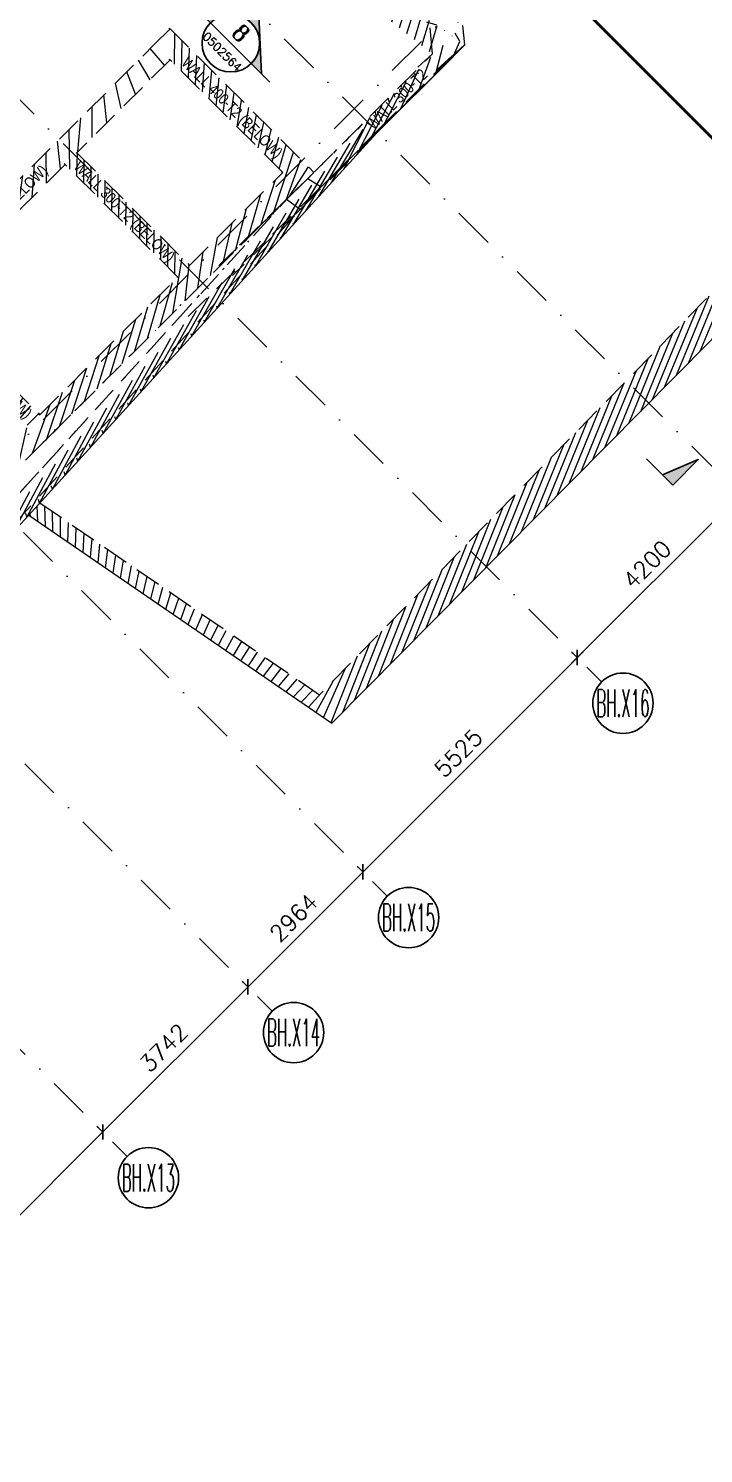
# Model space of a CAD drawing. Extents: x 660761725 to 1323371458, y 2734871439 to 5470067957.
# Drawn here: x 662233684 to 662245985, y 2735048931 to 2735074902 of the extents above; entities that cross this region are included whole.
import ezdxf
from ezdxf.enums import TextEntityAlignment as Align

# ---------------------------------------------------------------- set-up
doc = ezdxf.new("R2010")
doc.units = 0
for name, pattern in [('AXES', [1.95, 1.2, -0.25, 0.25, -0.25]), ('CENTER2', [28.575000000000003, 19.05, -3.175, 3.175, -3.175]), ('Hidden', [714.375, 476.25, -238.125]), ('sbp_axis_short', [10, 5, -2.5, 0, -2.5])]:
    doc.linetypes.add(name, pattern=pattern)
doc.layers.add('A-DETL', color=5, linetype='Continuous', lineweight=9, true_color=0x0000ff)
for name, color, linetype, lineweight in [('A-FLOR-PATT', 7, 'Continuous', 15), ('A-ROOF', 7, 'Continuous', 15), ('A-WALL', 7, 'Continuous', 15), ('A-WALL-IDEN', 7, 'Continuous', 9), ('S-GRID', 7, 'Continuous', 9), ('S-GRID-IDEN', 7, 'Continuous', 13), ('S-MATCH LNE', 5, 'CENTER2', 40)]:
    doc.layers.add(name, color=color, linetype=linetype, lineweight=lineweight)
for name, color, linetype in [('S-AXIS', 20, 'AXES'), ('S-DIMO', 100, 'Continuous'), ('S-SCEL-INDT', 222, 'Continuous'), ('S-TXT', 3, 'Continuous')]:
    doc.layers.add(name, color=color, linetype=linetype)
doc.styles.add('Arial Narrow_1', font='ARIALN.TTF', dxfattribs={"height": 199.9999999999998})
doc.styles.add('ROMANS', font='romans.shx')
doc.styles.add('ROMANT', font='romant')
doc.dimstyles.new('S-DIMO-100', dxfattribs={"dimscale": 100, "dimtxt": 3, "dimasz": 2, "dimexe": 1.5, "dimexo": 1.5, "dimgap": 1.5, "dimtad": 1, "dimdec": 0, "dimzin": 12, "dimdsep": 46, "dimtxsty": 'ROMANS', "dimblk": 'ARCHTICK', "dimcen": 0.09, "dimdle": 1.5, "dimclrd": 8, "dimclre": 8, "dimclrt": 4, "dimadec": 0, "dimazin": 3, "dimtfac": 1, "dimtdec": 0, "dimtix": 1, "dimtmove": 1, "dimatfit": 3, "dimfxl": 1, "dimtolj": 1, "dimtzin": 0, "dimarcsym": 0})
pattern_1 = [(74.99999999999999, (0, 0), (-153.3407249233896, 41.08752341002518), [])]

# ---------------------------------------------------------------- blocks, each defined once
blk = doc.blocks.new('_ARCHTICK')
at = {"color": 0, "linetype": 'ByBlock', "const_width": 0.15}
blk.add_lwpolyline([(-0.5, -0.5), (0.5, 0.5)], dxfattribs=at)
blk = doc.blocks.new('*D122')
at = {"layer": 'S-DIMO', "color": 8, "lineweight": -2, "transparency": 16777216}
for p, q in [((662693969.4893334, 2734562818.688209), (662690787.5082815, 2734559636.70823)), ((662693857.3567817, 2734562718.688727), (662693757.3572989, 2734562818.688244)), ((662690887.5083007, 2734559748.840247), (662690787.5083172, 2734559848.840264))]:
    blk.add_line(p, q, dxfattribs=at)
at = {"layer": 'S-DIMO', "color": 8, "lineweight": -2, "transparency": 16777216, "xscale": 200, "yscale": 200, "zscale": 200}
for p, rotation in [((662693863.4232981, 2734562712.622209), 44.99999034024764), ((662690893.5743165, 2734559742.774229), 224.9999903402476)]:
    blk.add_blockref('_ARCHTICK', p, dxfattribs=dict(at, rotation=rotation))
at = {"layer": 'S-DIMO', "color": 4, "transparency": 16777216, "insert": (662692166.3668088, 2734561439.830289), "char_height": 300, "width": 199.5440968434552, "attachment_point": 5, "rotation": 44.999990340247656, "style": 'ROMANS'}
blk.add_mtext('\\A1;4200', dxfattribs=at)
blk = doc.blocks.new('*D123')
at = {"layer": 'S-DIMO', "color": 8, "lineweight": -2, "transparency": 16777216}
for p, q in [((662690999.6410098, 2734559848.83957), (662686880.7433155, 2734555729.943264)), ((662690887.5083007, 2734559748.840247), (662690787.5089755, 2734559848.839605)), ((662686980.7433349, 2734555842.075281), (662686880.7433512, 2734555942.075298))]:
    blk.add_line(p, q, dxfattribs=at)
at = {"layer": 'S-DIMO', "color": 8, "lineweight": -2, "transparency": 16777216, "xscale": 200, "yscale": 200, "zscale": 200}
for p, rotation in [((662690893.5749748, 2734559742.773571), 44.99999034024764), ((662686986.8093505, 2734555836.009264), 224.9999903402476)]:
    blk.add_blockref('_ARCHTICK', p, dxfattribs=dict(at, rotation=rotation))
at = {"layer": 'S-DIMO', "color": 4, "transparency": 16777216, "insert": (662688728.0601642, 2734558001.523488), "char_height": 300, "width": 199.5440968434552, "attachment_point": 5, "rotation": 44.999990340247656, "style": 'ROMANS'}
blk.add_mtext('\\A1;5525', dxfattribs=at)
blk = doc.blocks.new('*D124')
at = {"layer": 'S-DIMO', "color": 8, "lineweight": -2, "transparency": 16777216}
for p, q in [((662687092.8757389, 2734555942.074909), (662684784.9072917, 2734553634.107241)), ((662686980.7433349, 2734555842.075281), (662686880.7437046, 2734555942.074945)), ((662684885.3474623, 2734553745.799106), (662684784.9073274, 2734553846.239275))]:
    blk.add_line(p, q, dxfattribs=at)
at = {"layer": 'S-DIMO', "color": 8, "lineweight": -2, "transparency": 16777216, "xscale": 200, "yscale": 200, "zscale": 200}
for p, rotation in [((662686986.8097038, 2734555836.00891), 44.99999034024764), ((662684890.9733267, 2734553740.17324), 224.9999903402476)]:
    blk.add_blockref('_ARCHTICK', p, dxfattribs=dict(at, rotation=rotation))
at = {"layer": 'S-DIMO', "color": 4, "transparency": 16777216, "insert": (662685726.7595167, 2734555000.223145), "char_height": 300, "width": 199.5440968434552, "attachment_point": 5, "rotation": 44.999990340247656, "style": 'ROMANS'}
blk.add_mtext('\\A1;2964', dxfattribs=at)
blk = doc.blocks.new('*D125')
at = {"layer": 'S-DIMO', "color": 8, "lineweight": -2, "transparency": 16777216}
for p, q in [((662684997.0398092, 2734553846.238792), (662682139.2364061, 2734550988.436352)), ((662684885.3474623, 2734553745.799106), (662684784.9077749, 2734553846.238827)), ((662682239.2364242, 2734551100.56837), (662682139.2364419, 2734551200.568387))]:
    blk.add_line(p, q, dxfattribs=at)
at = {"layer": 'S-DIMO', "color": 8, "lineweight": -2, "transparency": 16777216, "xscale": 200, "yscale": 200, "zscale": 200}
for p, rotation in [((662684890.9737742, 2734553740.172792), 44.99999034024764), ((662682245.3024411, 2734551094.502351), 224.9999903402476)]:
    blk.add_blockref('_ARCHTICK', p, dxfattribs=dict(at, rotation=rotation))
at = {"layer": 'S-DIMO', "color": 4, "transparency": 16777216, "insert": (662683356.0061091, 2734552629.469642), "char_height": 300, "width": 199.5440968434552, "attachment_point": 5, "rotation": 44.999990340247656, "style": 'ROMANS'}
blk.add_mtext('\\A1;3742', dxfattribs=at)
blk = doc.blocks.new('*D126')
at = {"layer": 'S-DIMO', "color": 8, "lineweight": -2, "transparency": 16777216}
for p, q in [((662682351.3690652, 2734551200.567761), (662678642.5908796, 2734547491.790826)), ((662682239.2364242, 2734551100.56837), (662682139.2370309, 2734551200.567798)), ((662678742.590898, 2734547603.922844), (662678642.5909153, 2734547703.922861))]:
    blk.add_line(p, q, dxfattribs=at)
at = {"layer": 'S-DIMO', "color": 8, "lineweight": -2, "transparency": 16777216, "xscale": 200, "yscale": 200, "zscale": 200}
for p, rotation in [((662682245.3030301, 2734551094.501762), 44.99999034024764), ((662678748.6569146, 2734547597.856826), 224.9999903402476)]:
    blk.add_blockref('_ARCHTICK', p, dxfattribs=dict(at, rotation=rotation))
at = {"layer": 'S-DIMO', "color": 4, "transparency": 16777216, "insert": (662680284.8479737, 2734549558.311364), "char_height": 300, "width": 199.5440968434552, "attachment_point": 5, "rotation": 44.999990340247656, "style": 'ROMANS'}
blk.add_mtext('\\A1;4945', dxfattribs=at)
blk = doc.blocks.new('*U1142')
at = {"layer": 'S-AXIS', "color": 3, "linetype": 'Continuous'}
blk.add_circle((0, 5.5), 5.5, dxfattribs=at)
at = {"layer": 'S-AXIS', "color": 3, "linetype": 'Continuous', "ltscale": 0.5, "style": 'ROMANT', "width": 0.4, "flags": 8}
blk.add_attdef('A', text='', height=5, dxfattribs=at).set_placement((0, 5.5), align=Align.MIDDLE_CENTER)
blk = doc.blocks.new('*U1143')
at = {"layer": 'S-SCEL-INDT'}
h = blk.add_hatch(color=256, dxfattribs=at)
edge = h.paths.add_edge_path()
edge.add_line((7.000001906104444, 2.263283386128023e-05), (10.50000190576247, 3.394924715394154e-05))
edge.add_line((10.50000190576247, 3.394924715394154e-05), (-2.921335544670001e-05, 9.624999999075953))
edge.add_line((-2.921335544670001e-05, 9.624999999075953), (-10.49999809220753, -3.394923260202631e-05))
edge.add_line((-10.49999809220753, -3.394923260202631e-05), (-6.999998092549504, -2.263281203340739e-05))
edge.add_arc((1.90677747013979e-06, 1.091277068709939e-11), 6.999999999363562, 0.00018525217620890544, 180.0001852521762, ccw=False)
at = {"layer": 'S-SCEL-INDT', "color": 2, "linetype": 'Continuous'}
blk.add_line((-6.999999999228748, 4.272327350918204e-05), (6.999999999228748, -4.272327350918204e-05), dxfattribs=at)
at = {"layer": 'S-SCEL-INDT'}
blk.add_line((13.40845287412958, 4.901550710201263e-05), (7.000001906104444, 2.263283386128023e-05), dxfattribs=at)
blk.add_lwpolyline([(7.000001906104444, 2.263283386128023e-05), (10.50000190576247, 3.394924715394154e-05), (-2.921335544670001e-05, 9.624999999075953), (-10.49999809220753, -3.394923260202631e-05), (-6.999998092549504, -2.263281203340739e-05, -0.9999999999999999)], format="xyb", close=True, dxfattribs=at)
for centre, radius in [((0, 0), 6.999999999370188), ((0, -1.906788384076208e-06), 6.99999999936)]:
    blk.add_circle(centre, radius, dxfattribs=at)
at = {"layer": 'S-SCEL-INDT', "linetype": 'Continuous', "style": 'ROMANT', "flags": 8}
for rotation, p in [(359.9998251523294, (-9.533905540592968e-07, 3.499999999687137)), (0.0001748476705820678, (9.533905540592968e-07, 3.499943417606119))]:
    blk.add_attdef('01', text='', height=4, rotation=rotation, dxfattribs=at).set_placement(p, align=Align.MIDDLE_CENTER)
at = {"layer": 'S-SCEL-INDT', "color": 3, "linetype": 'Continuous', "style": 'ROMANS', "flags": 8}
for rotation, p in [(359.9998251523294, (0, -2.974065839854546)), (0.0001748476705820678, (0, -2.97412474701559))]:
    blk.add_attdef('-', text='', height=2, rotation=rotation, dxfattribs=at).set_placement(p, align=Align.MIDDLE_CENTER)
blk = doc.blocks.new('*U1141')
at = {"layer": 'S-SCEL-INDT'}
blk.add_line((-1.598034076772778e-05, -9.017526509425661), (-4.236298395894313e-05, 0), dxfattribs=at)
blk.add_lwpolyline([(-1.598034251388655e-05, -9.017526509426535), (-2.729673832266011e-05, -5.517526509764139), (8.74998401881464, -9.017498218424205), (-1.598034251388655e-05, -9.017526509426535)], dxfattribs=at)
blk.add_solid([(8.749984018815223, -9.017498218424496), (-1.598034076772778e-05, -9.017526509423043), (4.374978361036412, -7.267512364094754), (-2.729674239717861e-05, -5.517526509763265)], dxfattribs=at)
blk = doc.blocks.new('I am… Limitless.')
at = {"layer": 'S-SCEL-INDT', "xscale": 75.00000000000088, "yscale": 75.00000000000088, "zscale": 75.00000000000088, "rotation": 45.05050549450826}
blk.add_blockref('*U1141', (662404945.193927, 2734563363.562346), dxfattribs=at)
at = {"layer": 'S-TXT', "color": 134}
ref = blk.add_blockref('*U1143', (662397370.128556, 2734570939.46886), dxfattribs=dict(at, xscale=75.00000000000004, yscale=75.00000000000004, zscale=75.00000000000004, rotation=314.9998012006552))
ref.add_attrib('-', '0502564', dxfattribs={"layer": 'S-SCEL-INDT', "color": 3, "linetype": 'Continuous', "height": 150, "rotation": 314.9999734367988, "style": 'ROMANS'}).set_placement((662397212.4012254, 2734570781.742625), align=Align.MIDDLE_CENTER)
ref.add_attrib('01', '8', dxfattribs={"layer": 'S-SCEL-INDT', "linetype": 'Continuous', "height": 300.0000000000001, "rotation": 314.9999734367988, "style": 'ROMANT'}).set_placement((662397555.74178, 2734571125.080695), align=Align.MIDDLE_CENTER)
blk = doc.blocks.new('I am… Atomic.')
at = {"layer": 'A-FLOR-PATT', "transparency": 33554600}
h = blk.add_hatch(dxfattribs=at)
h.set_pattern_fill('ANSI31', color=8, scale=50, angle=30, style=0)
h.set_pattern_definition(pattern_1)
edge = h.paths.add_edge_path()
edge.add_line((662389967.6433319, 2734579123.010657), (662390007.8012236, 2734579503.468677))
edge.add_line((662390178.8400514, 2734578972.951882), (662393574.2351673, 2734576558.543434))
edge.add_line((662390389.9110394, 2734578822.862847), (662389967.7690635, 2734579123.040917))
edge.add_line((662401600.1085552, 2734571260.373601), (662390007.8012234, 2734579503.468677))
edge.add_line((662401045.2346829, 2734570742.112331), (662400996.5411683, 2734571280.666277))
edge.add_line((662400996.5411683, 2734571280.666277), (662391834.41239, 2734577795.702194))
edge.add_line((662401631.7932035, 2734570909.939), (662401600.1085552, 2734571260.373601))
edge.add_line((662398386.0115408, 2734568087.393885), (662401045.2346829, 2734570742.112331))
edge.add_line((662378065.801715, 2734545768.423274), (662383150.2610395, 2734551353.010825))
edge.add_line((662383150.2610395, 2734551353.010825), (662388234.7203641, 2734556937.598375))
edge.add_line((662388234.7203641, 2734556937.598375), (662393319.1796887, 2734562522.185926))
edge.add_line((662393319.1796887, 2734562522.185926), (662398403.6390133, 2734568106.773477))
edge.add_line((662377177.0145457, 2734544792.211362), (662378389.7704264, 2734546124.258873))
edge.add_line((662345219.5168241, 2734509691.243385), (662350637.7770958, 2734515642.46591))
edge.add_line((662350637.7770958, 2734515642.46591), (662356056.0373675, 2734521593.688435))
edge.add_line((662356056.0373675, 2734521593.688435), (662361474.2976393, 2734527544.91096))
edge.add_line((662361474.2976393, 2734527544.91096), (662366892.5579109, 2734533496.133485))
edge.add_line((662366892.5579109, 2734533496.133485), (662372310.8181826, 2734539447.35601))
edge.add_line((662372310.8181826, 2734539447.35601), (662377729.0784543, 2734545398.578536))
edge.add_line((662345267.5598451, 2734509156.384884), (662400082.3408674, 2734569362.972085))
edge.add_line((662401418.6805061, 2734570690.601139), (662400941.3227103, 2734570214.051982))
edge.add_line((662400082.3408674, 2734569362.972085), (662401631.7932035, 2734570909.939))
h = blk.add_hatch(dxfattribs=at)
h.set_pattern_fill('ANSI31', color=8, scale=50, angle=30, style=0)
h.set_pattern_definition(pattern_1)
h.paths.add_polyline_path([(662390598.7475477, 2734578465.579719), (662388715.9077953, 2734576585.929477), (662393033.5280749, 2734572268.306242), (662394916.3678274, 2734574147.956483)], flags=16)
h.paths.add_polyline_path([(662390839.3164489, 2734573896.731206), (662388432.7739979, 2734576303.275305), (662387325.0130155, 2734575197.390858), (662389731.5554665, 2734572790.846759)], flags=16)
h.paths.add_polyline_path([(662390368.5953544, 2734572861.041639), (662386723.2477131, 2734569221.869177), (662388351.2029004, 2734567593.912876), (662391996.5505418, 2734571233.085337)], flags=16)
edge = h.paths.add_edge_path()
edge.add_line((662387041.8903742, 2734575480.513693), (662390592.252198, 2734579033.96361))
edge.add_line((662390595.7468959, 2734579030.091289), (662391834.41239, 2734577795.702194))
edge.add_line((662387041.8903742, 2734575480.513693), (662386758.7565768, 2734575197.859521))
edge.add_line((662389448.4216691, 2734572508.192587), (662386758.7565768, 2734575197.859521))
edge.add_line((662388351.1917443, 2734567028.135869), (662386156.9912745, 2734569222.337841))
edge.add_line((662386156.9912745, 2734569222.337841), (662386440.1250719, 2734569504.992013))
edge.add_line((662386440.1250719, 2734569504.992013), (662389448.4216691, 2734572508.192587))
edge.add_line((662395199.4904686, 2734573864.833648), (662388634.3255417, 2734567310.790041))
edge.add_line((662388351.1917443, 2734567028.135869), (662388634.3255417, 2734567310.790041))
edge.add_line((662390580.9457026, 2734573073.032268), (662392208.9008899, 2734571445.075966))
edge.add_line((662392208.9008899, 2734571445.075966), (662392750.3942775, 2734571985.65207))
edge.add_line((662395199.4904686, 2734573864.833648), (662395482.624266, 2734574147.48782))
edge.add_line((662391834.41239, 2734577795.702194), (662395482.624266, 2734574147.48782))
edge.add_line((662392750.3942775, 2734571985.65207), (662391122.4390903, 2734573613.608371))
h = blk.add_hatch(dxfattribs=at)
h.set_pattern_fill('ANSI31', color=8, scale=50, angle=30, style=0)
h.set_pattern_definition(pattern_1)
h.paths.add_polyline_path([(662379129.8428366, 2734572854.771638), (662378841.1105785, 2734572643.884321), (662379625.867961, 2734571935.721013), (662379914.8579589, 2734572146.375746)])
h.paths.add_polyline_path([(662407967.0689715, 2734567385.984937), (662407536.2223183, 2734567816.83159), (662398987.1276885, 2734559064.274018), (662393889.4056096, 2734562560.874372), (662393685.5193458, 2734562336.933021), (662399210.0475222, 2734558547.58027)])
h = blk.add_hatch(dxfattribs=at)
h.set_pattern_fill('ANSI31', color=8, scale=50, angle=30, style=0)
h.set_pattern_definition(pattern_1)
h.paths.add_polyline_path([(662391838.9616344, 2734566220.785015), (662393891.6007832, 2734564168.144461), (662396404.4132351, 2734566676.700235), (662394351.7740862, 2734568729.340789)], flags=16)
h.paths.add_polyline_path([(662394564.1244342, 2734568941.331419), (662396616.7635832, 2734566888.690864), (662398315.5663675, 2734568584.615895), (662396262.9272186, 2734570637.256449)], flags=16)
edge = h.paths.add_edge_path()
edge.add_line((662390201.7467188, 2734565152.109394), (662395979.8045774, 2734570920.379284))
edge.add_line((662390201.7467188, 2734565152.109394), (662390484.86936, 2734564868.986558))
edge.add_line((662391626.6112863, 2734566008.794386), (662390484.86936, 2734564868.986558))
edge.add_line((662393679.2504352, 2734563956.153832), (662391626.6112863, 2734566008.794386))
edge.add_line((662392820.6423062, 2734563099.000176), (662393679.2504352, 2734563956.153832))
edge.add_line((662392820.6423062, 2734563099.000176), (662393103.7649475, 2734562815.877341))
edge.add_line((662393962.3730764, 2734563673.030997), (662393103.7649475, 2734562815.877341))
edge.add_line((662398403.6390133, 2734568106.773477), (662394174.7234246, 2734563885.021626))
edge.add_line((662394175.6151698, 2734563884.12988), (662393963.2648216, 2734563672.139251))
edge.add_line((662398596.61022, 2734568301.791482), (662398773.3078362, 2734568474.034104))
edge.add_line((662398882.7145513, 2734568583.255486), (662398773.3078362, 2734568474.034104))
edge.add_line((662396262.9383746, 2734571203.033456), (662398882.7145513, 2734568583.255486))
edge.add_line((662395979.8045774, 2734570920.379284), (662396262.9383746, 2734571203.033456))
edge.add_line((662398411.2648572, 2734568112.604423), (662398595.7218189, 2734568302.681889))
h = blk.add_hatch(dxfattribs=at)
h.set_pattern_fill('ANSI31', color=8, scale=50, angle=30, style=0)
h.set_pattern_definition(pattern_1)
edge = h.paths.add_edge_path()
edge.add_line((662345468.2720397, 2734510142.524049), (662345661.1307589, 2734509588.669044))
edge.add_line((662345219.5168241, 2734509691.243385), (662350637.7770958, 2734515642.46591))
edge.add_line((662350637.7770958, 2734515642.46591), (662356056.0373675, 2734521593.688435))
edge.add_line((662356056.0373675, 2734521593.688435), (662361474.2976393, 2734527544.91096))
edge.add_line((662361474.2976393, 2734527544.91096), (662366892.5579109, 2734533496.133485))
edge.add_line((662366892.5579109, 2734533496.133485), (662372310.8181826, 2734539447.35601))
edge.add_line((662372310.8181826, 2734539447.35601), (662377729.0784543, 2734545398.578536))
edge.add_line((662345267.5598451, 2734509156.384884), (662400082.3408674, 2734569362.972085))
at = {"layer": 'A-DETL', "color": 8, "linetype": 'Hidden', "lineweight": 9}
for p, q in [((662395979.8045774, 2734570920.379284), (662396262.9383746, 2734571203.033456)), ((662396241.994628, 2734571211.424737), (662396262.9383746, 2734571203.033456)), ((662396262.9383746, 2734571203.033456), (662398882.7145513, 2734568583.255486)), ((662401045.2346829, 2734570742.112331), (662400996.5411683, 2734571280.666277)), ((662390201.7467188, 2734565152.109394), (662395979.8045774, 2734570920.379284)), ((662401631.1518183, 2734570909.368745), (662401401.6661634, 2734570705.33348)), ((662401631.1346314, 2734570909.351586), (662401402.4927813, 2734570705.414375)), ((662396262.9272186, 2734570637.256449), (662394564.1244342, 2734568941.331419)), ((662396241.9833125, 2734570645.647794), (662396262.9272186, 2734570637.256449)), ((662398315.5663675, 2734568584.615895), (662396262.9272186, 2734570637.256449)), ((662398386.0115408, 2734568087.393885), (662401045.2346829, 2734570742.112331)), ((662401401.6661634, 2734570705.33348), (662400064.3627324, 2734569370.17517)), ((662401045.2346829, 2734570742.112331), (662400778.0398858, 2734570504.669271)), ((662401135.3391556, 2734570467.520509), (662401402.4598211, 2734570705.778918)), ((662401151.0999817, 2734570452.772967), (662401358.1152967, 2734570636.770192)), ((662401359.3946913, 2734570637.907331), (662401418.0403122, 2734570690.032128)), ((662401401.6661634, 2734570705.33348), (662401402.4927813, 2734570705.414375)), ((662401402.4598211, 2734570705.778918), (662401415.248901, 2734570693.812109)), ((662401402.4927813, 2734570705.414375), (662401402.4598211, 2734570705.778918)), ((662400017.173428, 2734569291.468199), (662398706.7791548, 2734567983.29372)), ((662399013.4511831, 2734568320.204953), (662400081.7408041, 2734569362.386686)), ((662400056.9163916, 2734569361.996377), (662399016.3829323, 2734568323.132)), ((662400064.3627324, 2734569370.17517), (662400056.9163916, 2734569361.996377)), ((662400082.3408674, 2734569362.972085), (662400056.9163916, 2734569361.996377)), ((662400082.3408674, 2734569362.972085), (662400064.3627324, 2734569370.17517)), ((662394351.7740862, 2734568729.340789), (662394330.829427, 2734568737.732437)), ((662394543.1798587, 2734568949.723032), (662394564.1244342, 2734568941.331419)), ((662394564.1244342, 2734568941.331419), (662396616.7635832, 2734566888.690864)), ((662394351.7740862, 2734568729.340789), (662391838.9616344, 2734566220.785015)), ((662396404.4132351, 2734566676.700235), (662394351.7740862, 2734568729.340789)), ((662396616.7635832, 2734566888.690864), (662398315.5663675, 2734568584.615895)), ((662398315.5663675, 2734568584.615895), (662398294.6221148, 2734568593.007379)), ((662398882.7145513, 2734568583.255486), (662398773.3078362, 2734568474.034104)), ((662398882.7145513, 2734568583.255486), (662398861.7703623, 2734568591.646945)), ((662399013.4511831, 2734568320.204953), (662345232.817815, 2734509249.488402)), ((662396594.3241972, 2734565960.198916), (662399012.2854673, 2734568319.067726)), ((662397526.356548, 2734567260.278023), (662398595.7218189, 2734568302.681889)), ((662398577.7447083, 2734568309.884563), (662398595.7218189, 2734568302.681889)), ((662398578.6364534, 2734568308.992817), (662398596.4936724, 2734568301.838178)), ((662398595.7218189, 2734568302.681889), (662398596.61022, 2734568301.791482)), ((662398596.61022, 2734568301.791482), (662398773.3078362, 2734568474.034104)), ((662398773.3078362, 2734568474.034104), (662399013.4511831, 2734568320.204953)), ((662398403.6390133, 2734568106.773477), (662394174.7234246, 2734563885.021626)), ((662397150.5027447, 2734566883.27914), (662398386.0115408, 2734568087.393885)), ((662398633.1142752, 2734567909.753628), (662398386.0115408, 2734568087.393885)), ((662398705.3062181, 2734567981.823278), (662398633.1142752, 2734567909.753628)), ((662398633.1142752, 2734567909.753628), (662397397.6041726, 2734566705.637609)), ((662393891.6007832, 2734564168.144461), (662396404.4132351, 2734566676.700235)), ((662396383.4682293, 2734566685.092021), (662396404.4132351, 2734566676.700235)), ((662396616.7635832, 2734566888.690864), (662396595.8186611, 2734566897.082617)), ((662391838.9616344, 2734566220.785015), (662393891.6007832, 2734564168.144461)), ((662393870.6547873, 2734564176.536644), (662393891.6007832, 2734564168.144461)), ((662394175.6151698, 2734563884.12988), (662393963.2648216, 2734563672.139251)), ((662394174.7234246, 2734563885.021626), (662394153.7773807, 2734563893.413828)), ((662394175.6151698, 2734563884.12988), (662394154.6691258, 2734563892.522082)), ((662394174.7234246, 2734563885.021626), (662394175.6151698, 2734563884.12988)), ((662393962.3730764, 2734563673.030997), (662393103.7649475, 2734562815.877341)), ((662393941.426949, 2734563681.423233), (662393962.3730764, 2734563673.030997)), ((662393942.318694, 2734563680.531487), (662393963.2648216, 2734563672.139251)), ((662393963.2648216, 2734563672.139251), (662393962.3730764, 2734563673.030997))]:
    blk.add_line(p, q, dxfattribs=at)
at = {"layer": 'A-DETL', "color": 8, "linetype": 'Hidden', "lineweight": 9, "flags": 128}
for points in [[(662378065.801715, 2734545768.423274), (662383150.2610395, 2734551353.010825), (662388234.7203641, 2734556937.598375), (662393319.1796887, 2734562522.185926), (662398403.6390133, 2734568106.773477)], [(662398403.6390133, 2734568106.773477), (662397865.9087354, 2734567582.706826), (662397328.1784576, 2734567058.640176), (662397168.1306566, 2734566902.65916)], [(662407536.2223183, 2734567816.83159), (662398987.1276886, 2734559064.274018)], [(662393889.4056098, 2734562560.874372), (662398987.1276884, 2734559064.274018)]]:
    blk.add_lwpolyline(points, dxfattribs=at)
at = {"layer": 'A-ROOF', "color": 8, "lineweight": 13}
for p, q in [((662401631.7932035, 2734570909.939), (662401600.1085552, 2734571260.373601)), ((662400082.3408674, 2734569362.972085), (662401631.7932035, 2734570909.939)), ((662345267.5598451, 2734509156.384884), (662400082.3408674, 2734569362.972085))]:
    blk.add_line(p, q, dxfattribs=at)
for points in [[(662399210.0475222, 2734558547.58027), (662407967.0689714, 2734567385.984937)], [(662393685.5193455, 2734562336.933021), (662399210.0475222, 2734558547.58027)]]:
    blk.add_lwpolyline(points, dxfattribs=at)
at = {"layer": 'A-WALL', "color": 8, "lineweight": 13}
for p, q in [((662401418.6805061, 2734570690.601139), (662400018.6463647, 2734569292.938641)), ((662401415.2851253, 2734570693.778214), (662401418.6805061, 2734570690.601139))]:
    blk.add_line(p, q, dxfattribs=at)
at = {"layer": 'S-MATCH LNE', "ltscale": 50, "const_width": 50}
blk.add_lwpolyline([(662392634.5624754, 2734582718.491432), (662410357.5035155, 2734564995.550393)], dxfattribs=at)
at = {"layer": 'A-WALL-IDEN', "color": 8, "char_height": 199.9999999999998, "attachment_point": 1, "style": 'Arial Narrow_1'}
for s, insert, width, rotation in [('WALL 400-T2 (BELOW)', (662396596.874469, 2734570705.917255), 3070.463124999997, 314.9999999999974), ('WALL 300-T2', (662399828.8704602, 2734569487.821808), 1771.729374999998, 45.00000000000006), ('WALL 300-T2 (BELOW)', (662394631.9459523, 2734568812.473817), 3070.463124999997, 314.9999999999999), ('WALL 400-T2 (BELOW)', (662392169.0698541, 2734567003.266433), 3070.463124999997, 45.0000000000098), ('WALL 300-T2 (BELOW)', (662392029.3614719, 2734565957.669875), 3070.463124999997, 314.9999999999999)]:
    blk.add_mtext(s, dxfattribs=dict(at, insert=insert, width=width, rotation=rotation))
blk = doc.blocks.new('I am… All Range.')
at = {"layer": 'S-GRID', "color": 8, "linetype": 'sbp_axis_short', "lineweight": 13, "ltscale": 150}
for p, q in [((662671765.3411871, 2734584810.704287), (662694307.7183684, 2734562268.327105)), ((662668795.4927062, 2734581840.855805), (662691337.8698875, 2734559298.478624)), ((662664888.7277402, 2734577934.090839), (662687431.1831487, 2734555391.635431)), ((662627061.1529542, 2734509978.252891), (662693164.7237693, 2734576081.823706)), ((662662792.38458, 2734575837.747679), (662685335.3221155, 2734553295.930852)), ((662660147.2208296, 2734573192.583929), (662682689.8586049, 2734550649.946153))]:
    blk.add_line(p, q, dxfattribs=at)
at = {"layer": 'S-GRID-IDEN', "color": 9}
ref = blk.add_blockref('*U1142', (662691726.7864757, 2734558359.577754), dxfattribs=dict(at, xscale=100.0000000000075, yscale=100, zscale=100.0000000000028, rotation=359.9999999381469))
ref.add_attrib('A', 'BH.X16', dxfattribs={"layer": 'S-AXIS', "color": 3, "linetype": 'Continuous', "ltscale": 0.5, "height": 499.9999999999999, "rotation": 359.9999999381469, "style": 'ROMANT', "width": 0.4000000000000299}).set_placement((662691726.7864763, 2734558909.577753), align=Align.MIDDLE_CENTER)
ref = blk.add_blockref('*U1142', (662687820.0997369, 2734554452.73456), dxfattribs=dict(at, xscale=100.0000000000075, yscale=100, zscale=100.0000000000028, rotation=359.9999999381469))
ref.add_attrib('A', 'BH.X15', dxfattribs={"layer": 'S-AXIS', "color": 3, "linetype": 'Continuous', "ltscale": 0.5, "height": 499.9999999999999, "rotation": 359.9999999381469, "style": 'ROMANT', "width": 0.4000000000000299}).set_placement((662687820.0997375, 2734555002.73456), align=Align.MIDDLE_CENTER)
ref = blk.add_blockref('*U1142', (662685724.2387037, 2734552357.029982), dxfattribs=dict(at, xscale=100.0000000000075, yscale=100, zscale=100.0000000000028, rotation=359.9999999381469))
ref.add_attrib('A', 'BH.X14', dxfattribs={"layer": 'S-AXIS', "color": 3, "linetype": 'Continuous', "ltscale": 0.5, "height": 499.9999999999999, "rotation": 359.9999999381469, "style": 'ROMANT', "width": 0.4000000000000299}).set_placement((662685724.2387043, 2734552907.029981), align=Align.MIDDLE_CENTER)
ref = blk.add_blockref('*U1142', (662683078.7751931, 2734549711.045283), dxfattribs=dict(at, xscale=100.0000000000075, yscale=100, zscale=100.0000000000028, rotation=359.9999999381469))
ref.add_attrib('A', 'BH.X13', dxfattribs={"layer": 'S-AXIS', "color": 3, "linetype": 'Continuous', "ltscale": 0.5, "height": 499.9999999999999, "rotation": 359.9999999381469, "style": 'ROMANT', "width": 0.4000000000000299}).set_placement((662683078.7751937, 2734550261.045282), align=Align.MIDDLE_CENTER)
at = {"layer": 'S-DIMO', "color": 3}
for base, p1, p2, picture, middle in [((662690893.5743165, 2734559742.774229), (662693963.4227811, 2734562612.622693), (662690993.5743002, 2734559642.774212), '*D122', (662692166.3668088, 2734561439.830289)), ((662686986.8093505, 2734555836.009264), (662690993.5743002, 2734559642.774212), (662687086.809334, 2734555736.009246), '*D123', (662688728.0601642, 2734558001.523488)), ((662684890.9733267, 2734553740.17324), (662687086.809334, 2734555736.009246), (662684991.4134618, 2734553639.733071), '*D124', (662685726.7595167, 2734555000.223145)), ((662682245.3024411, 2734551094.502351), (662684991.4134618, 2734553639.733071), (662682345.3024235, 2734550994.502335), '*D125', (662683356.0061091, 2734552629.469642)), ((662678748.6569146, 2734547597.856826), (662682345.3024235, 2734550994.502335), (662678848.6568973, 2734547497.856809), '*D126', (662680284.8479737, 2734549558.311364))]:
    dim = blk.add_linear_dim(base=base, p1=p1, p2=p2, angle=44.99999034024766, dimstyle='S-DIMO-100', dxfattribs=at)
    dim.commit()
    dim.dimension.update_dxf_attribs({"geometry": picture, "text_midpoint": middle})

msp = doc.modelspace()

# ---------------------------------------------------------------- block references
at = {"layer": 'S-AXIS'}
for name, p in [('I am… All Range.', (-447209.0655677319, 503695.4297404289)), ('I am… Atomic.', (-159998.4460368156, 503695.4297404289)), ('I am… Limitless.', (-159998.4460368156, 503695.4297404289))]:
    msp.add_blockref(name, p, dxfattribs=at)

doc.saveas('drawing.dxf')
